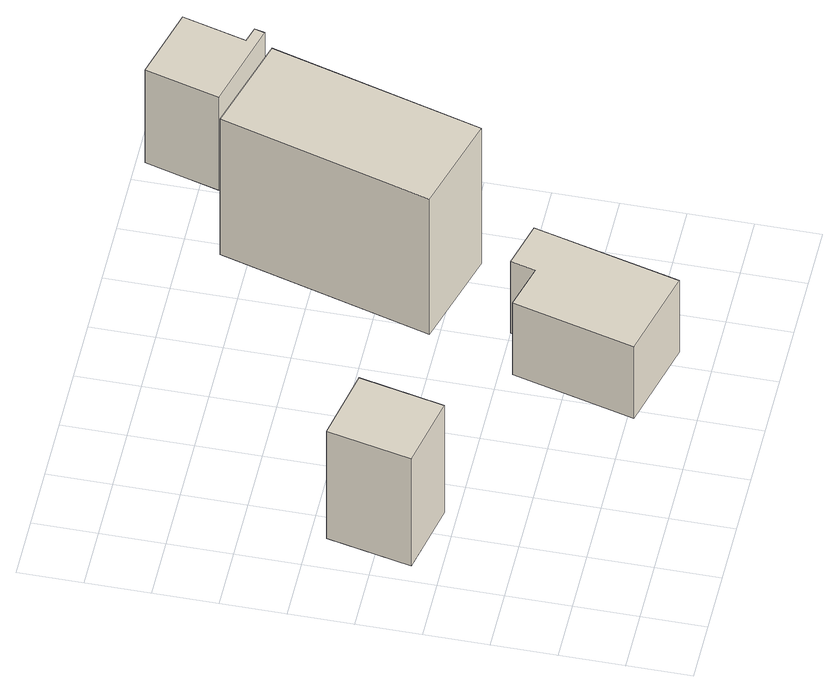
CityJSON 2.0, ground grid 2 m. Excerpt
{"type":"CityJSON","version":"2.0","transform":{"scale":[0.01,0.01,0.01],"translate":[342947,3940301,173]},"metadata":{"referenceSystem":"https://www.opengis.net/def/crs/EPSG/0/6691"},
"CityObjects":{
"building1":{"type":"Building","attributes":{"measuredHeight":4.6,"BuildingIDAttribute.prefecture":"14","BuildingIDAttribute.city":"14151","BuildingDetailAttribute.surveyYear":2015,"BuildingLandSlideRiskAttribute.description":"1","BuildingLandSlideRiskAttribute.areaType":"1"},"geometry":[{"type":"Solid","lod":"1","boundaries":[[[[0,1,2,3]],[[2,4,5,3]],[[1,6,4,2]],[[0,7,6,1]],[[3,5,7,0]],[[4,6,7,5]]]]}]},
"building2":{"type":"Building","attributes":{"BuildingIDAttribute.prefecture":"14","BuildingIDAttribute.city":"14151","BuildingDetailAttribute.surveyYear":2015,"BuildingLandSlideRiskAttribute.description":"1","BuildingLandSlideRiskAttribute.areaType":"1"},"geometry":[{"type":"Solid","lod":"1","boundaries":[[[[8,9,10,11,12,13]],[[12,14,15,13]],[[11,16,14,12]],[[10,17,16,11]],[[9,18,17,10]],[[8,19,18,9]],[[13,15,19,8]],[[14,16,17,18,19,15]]]]}]},
"building3":{"type":"Building","attributes":{"usage":"411","measuredHeight":6.1,"storeysAboveGround":1,"BuildingIDAttribute.prefecture":"14","BuildingIDAttribute.city":"14151","BuildingDetailAttribute.totalFloorArea":8.11,"BuildingDetailAttribute.buildingFootprintArea":8.11,"BuildingDetailAttribute.buildingStructureType":"601","BuildingDetailAttribute.buildingStructureOrgType":"1","BuildingDetailAttribute.orgUsage":"10","BuildingDetailAttribute.surveyYear":2015,"BuildingLandSlideRiskAttribute.description":"1","BuildingLandSlideRiskAttribute.areaType":"1"},"geometry":[{"type":"Solid","lod":"1","boundaries":[[[[20,21,22,23]],[[22,24,25,23]],[[21,26,24,22]],[[20,27,26,21]],[[23,25,27,20]],[[24,26,27,25]]]]}]},
"building4":{"type":"Building","attributes":{"measuredHeight":4,"BuildingIDAttribute.prefecture":"14","BuildingIDAttribute.city":"14151","BuildingDetailAttribute.surveyYear":2015,"BuildingLandSlideRiskAttribute.description":"1","BuildingLandSlideRiskAttribute.areaType":"1"},"geometry":[{"type":"Solid","lod":"1","boundaries":[[[[28,29,30,31,32,33]],[[32,34,35,33]],[[31,36,34,32]],[[30,37,36,31]],[[29,38,37,30]],[[28,39,38,29]],[[33,35,39,28]],[[34,36,37,38,39,35]]]]}]}
},
"vertices":[
[349,905,42],[292,640,42],[63,690,42],[120,953,42],[63,690,490],[120,953,490],[292,640,490],[349,905,490],
[927,81,182],[641,155,182],[740,535,182],[881,497,182],[901,574,182],[1046,536,182],[901,574,482],[1046,536,482],[881,497,482],[740,535,482],[641,155,482],[927,81,482],
[1317,1367,208],[1130,709,208],[822,797,208],[1009,1455,208],[822,797,775],[1009,1455,775],[1130,709,775],[1317,1367,775],
[1423,1441,343],[1414,1408,343],[1133,1484,343],[1196,1717,343],[1427,1654,343],[1373,1455,343],[1427,1654,731],[1373,1455,731],[1196,1717,731],[1133,1484,731],[1414,1408,731],[1423,1441,731]
]}
